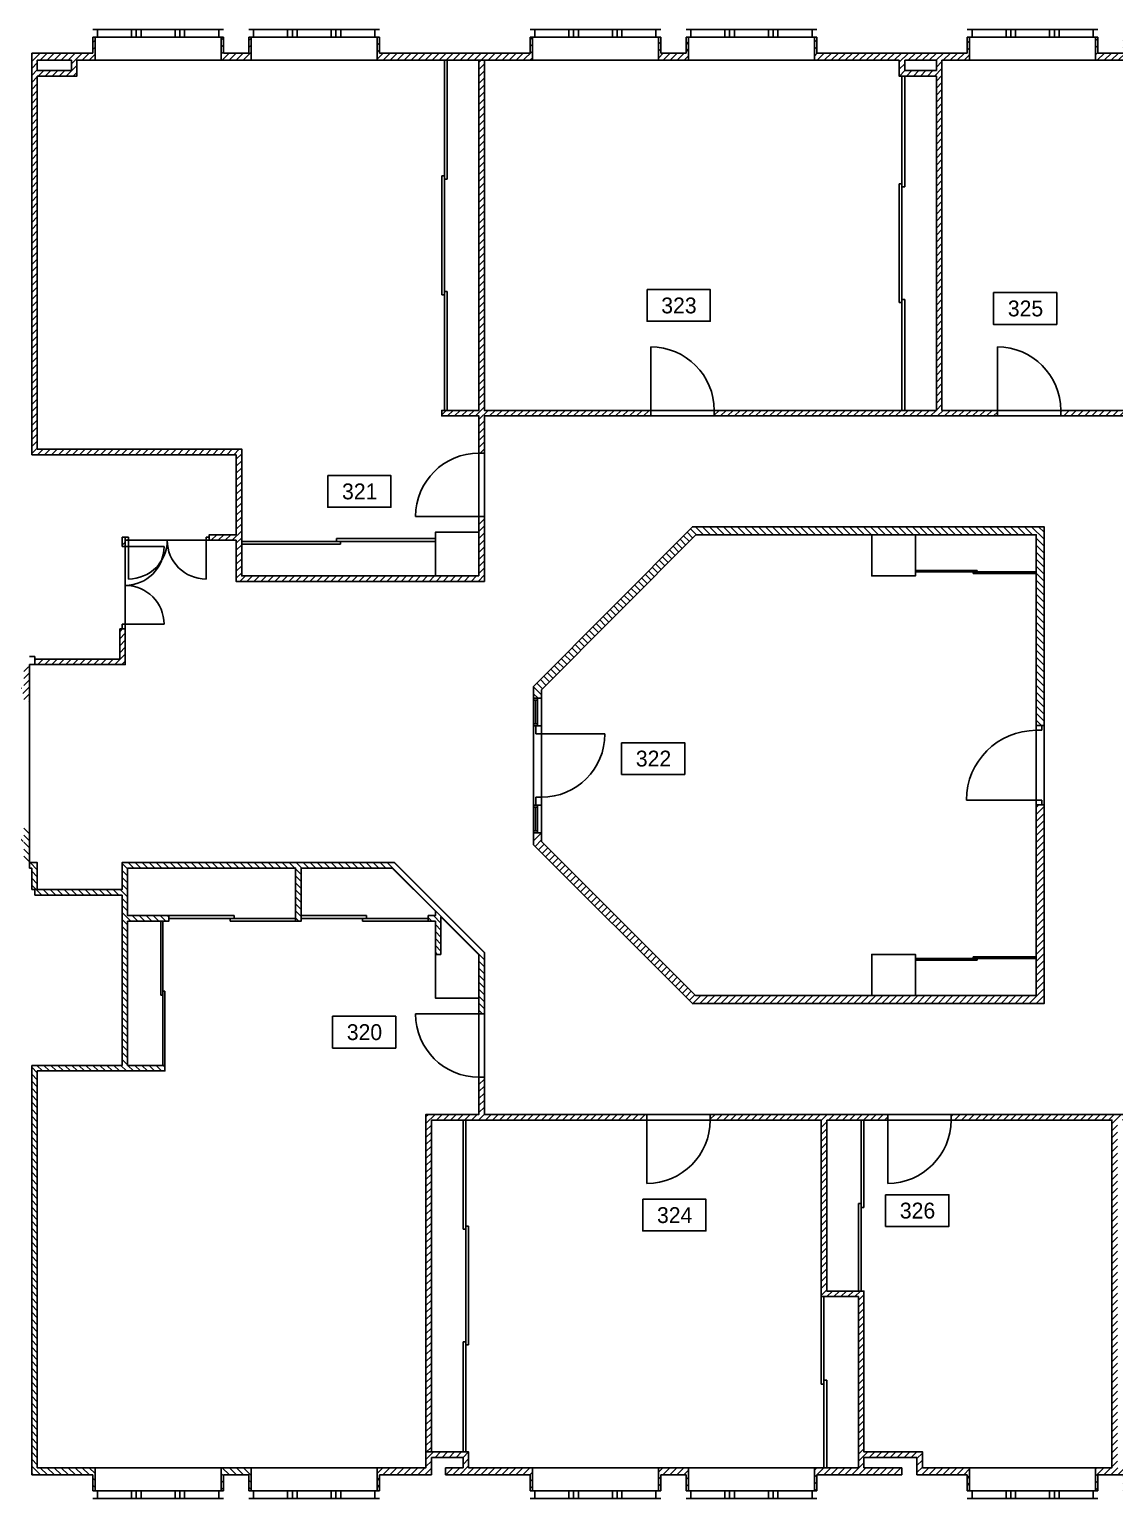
# Model space of a CAD drawing. Header units: millimetres. Extents: x 171.3 to 222.6, y 159.6 to 181.1.
# Drawn here: x 200.7 to 214.4, y 159.82 to 178.37 of the extents above; entities that cross this region are included whole.
import ezdxf

# ---------------------------------------------------------------- set-up
doc = ezdxf.new("R2010")
doc.units = ezdxf.units.MM
doc.linetypes.add('TRAIT_PLEIN', pattern=[0])
for name, color, linetype in [('CLOISONS', 2, 'Continuous'), ('HACHCLOIS', 2, 'Continuous'), ('PORTE', 3, 'Continuous'), ('SPACES', 140, 'Continuous'), ('TEXTES', 6, 'TRAIT_PLEIN'), ('VITRE', 1, 'TRAIT_PLEIN')]:
    doc.layers.add(name, color=color, linetype=linetype)
pattern_1 = [(45, (134.14798, 147.530844), (-0.044194174, 0.044194174), [])]
pattern_2 = [(135, (134.14798, 147.530844), (-0.044194174, -0.044194174), [])]

msp = doc.modelspace()

# ---------------------------------------------------------------- hatches: boundary and pattern name
at = {"layer": 'CLOISONS', "linetype": 'Continuous'}
h = msp.add_hatch(dxfattribs=at)
h.set_pattern_fill('ANSI31', color=256, scale=0.5, style=0)
h.set_pattern_definition(pattern_1)
h.paths.add_polyline_path([(214.543, 177.981), (214.543, 178.271), (214.513, 178.271), (214.513, 178.071), (214.193, 178.071), (214.193, 178.271), (214.163, 178.271), (214.163, 177.981)])
at = {"layer": 'HACHCLOIS', "linetype": 'Continuous'}
h = msp.add_hatch(dxfattribs=at)
h.set_pattern_fill('ANSI31', color=256, scale=0.5, style=0)
h.set_pattern_definition(pattern_1)
h.paths.add_polyline_path([(203.503, 177.981), (203.503, 178.271), (203.473, 178.271), (203.473, 178.071), (203.153, 178.071), (203.153, 178.271), (203.123, 178.271), (203.123, 177.981)], flags=17)
h.paths.add_polyline_path([(201.303, 177.781), (201.303, 177.981), (201.533, 177.981), (201.533, 178.271), (201.503, 178.271), (201.503, 178.071), (200.733, 178.071), (200.733, 173.001), (203.313, 173.001), (203.313, 171.991), (202.973, 171.991), (202.973, 171.921), (203.313, 171.921), (203.313, 171.401), (206.448, 171.401), (206.448, 172.221), (206.378, 172.221), (206.378, 171.471), (203.383, 171.471), (203.383, 173.071), (200.803, 173.071), (200.803, 177.781)])
h.paths.add_polyline_path([(200.803, 177.851), (200.803, 177.981), (201.233, 177.981), (201.233, 177.851)], flags=16)
h = msp.add_hatch(dxfattribs=at)
h.set_pattern_fill('ANSI31', color=256, scale=0.5, style=0)
h.set_pattern_definition(pattern_1)
h.paths.add_polyline_path([(212.223, 177.981), (212.573, 177.981), (212.573, 178.271), (212.543, 178.271), (212.543, 178.071), (210.643, 178.071), (210.643, 178.271), (210.613, 178.271), (210.613, 177.981), (211.683, 177.981), (211.683, 177.781), (212.153, 177.781), (212.153, 173.561), (209.348, 173.561), (209.348, 173.491), (212.923, 173.491), (212.923, 173.561), (212.223, 173.561)])
h.paths.add_polyline_path([(212.153, 177.851), (211.753, 177.851), (211.753, 177.981), (212.153, 177.981)], flags=16)
h.paths.add_polyline_path([(206.448, 177.981), (206.378, 177.981), (206.378, 173.561), (205.908, 173.561), (205.908, 173.491), (206.378, 173.491), (206.378, 173.021), (206.448, 173.021), (206.448, 173.491), (208.548, 173.491), (208.548, 173.561), (206.448, 173.561)])
h.paths.add_polyline_path([(207.053, 177.981), (207.053, 178.271), (207.023, 178.271), (207.023, 178.071), (205.123, 178.071), (205.123, 178.271), (205.093, 178.271), (205.093, 177.981)])
h.paths.add_polyline_path([(208.673, 178.071), (208.673, 178.271), (208.643, 178.271), (208.643, 177.981), (209.023, 177.981), (209.023, 178.271), (208.993, 178.271), (208.993, 178.071)])
h = msp.add_hatch(dxfattribs=at)
h.set_pattern_fill('ANSI31', color=256, scale=0.5, style=0)
h.set_pattern_definition(pattern_1)
h.paths.add_polyline_path([(221.313, 174.021), (219.533, 174.021), (219.533, 174.981), (219.463, 174.981), (219.463, 173.891), (219.533, 173.891), (219.533, 173.951), (222.413, 173.951), (222.413, 172.021), (222.503, 172.021), (222.503, 178.071), (219.713, 178.071), (219.713, 178.271), (219.683, 178.271), (219.683, 177.981), (220.063, 177.981), (222.413, 177.981), (222.413, 174.981), (222.213, 174.981), (222.213, 174.021)])
h.paths.add_polyline_path([(222.283, 174.021), (222.283, 174.911), (222.413, 174.911), (222.413, 174.021)], flags=16)
h.paths.add_polyline_path([(218.063, 177.981), (218.093, 177.981), (218.093, 178.271), (218.063, 178.271), (218.063, 178.071), (216.163, 178.071), (216.163, 178.271), (216.133, 178.271), (216.133, 177.981), (217.993, 177.981), (217.993, 173.561), (213.723, 173.561), (213.723, 173.491), (218.063, 173.491)])
h = msp.add_hatch(dxfattribs=at)
h.set_pattern_fill('ANSI31', color=256, scale=0.5, style=0)
h.set_pattern_definition(pattern_1)
h.paths.add_polyline_path([(201.873, 171.841), (201.913, 171.841), (201.913, 171.961), (201.873, 171.961)])
h.paths.add_polyline_path([(201.913, 171.961), (201.913, 171.921), (201.953, 171.921), (201.953, 171.961)])
h.paths.add_polyline_path([(201.913, 170.801), (201.843, 170.801), (201.843, 170.421), (200.773, 170.421), (200.773, 170.351), (201.913, 170.351)])
h.paths.add_polyline_path([(200.703, 170.321), (200.633, 170.321), (200.633, 170.056), (199.943, 170.056), (199.943, 170.451), (199.873, 170.451), (199.873, 169.986), (200.633, 169.986), (200.633, 169.886), (200.703, 169.886), (200.703, 169.986)])
h.paths.add_polyline_path([(195.543, 170.481), (195.543, 170.126), (195.093, 170.126), (195.093, 170.206), (195.063, 170.206), (195.063, 170.096), (195.573, 170.096), (195.573, 170.451), (199.943, 170.451), (199.943, 170.291), (200.153, 170.291), (200.153, 170.321), (199.973, 170.321), (199.973, 170.481)])
h.paths.add_polyline_path([(197.398, 172.481), (197.518, 172.481), (197.518, 173.231), (197.398, 173.231)])
h.paths.add_polyline_path([(197.358, 173.231), (197.233, 173.231), (197.233, 172.481), (197.358, 172.481)])
h.paths.add_polyline_path([(198.938, 172.961), (198.938, 173.111), (198.258, 173.111), (198.258, 172.961)])
h = msp.add_hatch(dxfattribs=at)
h.set_pattern_fill('ANSI31', color=256, scale=0.5, angle=90, style=0)
h.set_pattern_definition(pattern_2)
h.paths.add_polyline_path([(213.413, 171.991), (213.413, 169.581), (213.513, 169.581), (213.513, 172.091), (209.073, 172.091), (207.068, 170.076), (207.068, 169.926), (207.168, 169.926), (207.168, 170.034), (209.115, 171.991)])
h = msp.add_hatch(dxfattribs=at)
h.set_pattern_fill('ANSI31', color=256, scale=0.5, style=0)
h.set_pattern_definition(pattern_1)
h.paths.add_polyline_path([(208.498, 164.601), (208.498, 164.671), (206.448, 164.671), (206.448, 165.141), (206.378, 165.141), (206.378, 164.671), (205.708, 164.671), (205.708, 160.411), (205.778, 160.411), (205.778, 164.601)])
h.paths.add_polyline_path([(205.708, 160.411), (205.708, 160.211), (205.093, 160.211), (205.093, 159.921), (205.123, 159.921), (205.123, 160.121), (205.778, 160.121), (205.778, 160.341), (206.178, 160.341), (206.178, 160.211), (205.958, 160.211), (205.958, 160.121), (207.023, 160.121), (207.023, 159.921), (207.053, 159.921), (207.053, 160.211), (206.248, 160.211), (206.248, 160.411)])
h.paths.add_polyline_path([(208.643, 160.211), (208.643, 159.921), (208.673, 159.921), (208.673, 160.121), (208.993, 160.121), (208.993, 159.921), (209.023, 159.921), (209.023, 160.211)])
h.paths.add_polyline_path([(211.718, 160.121), (211.718, 160.211), (211.238, 160.211), (211.238, 160.341), (211.908, 160.341), (211.908, 160.121), (212.543, 160.121), (212.543, 159.921), (212.573, 159.921), (212.573, 160.211), (211.978, 160.211), (211.978, 160.411), (211.238, 160.411), (211.238, 162.441), (210.768, 162.441), (210.768, 164.601), (211.538, 164.601), (211.538, 164.671), (209.298, 164.671), (209.298, 164.601), (210.698, 164.601), (210.698, 162.371), (211.168, 162.371), (211.168, 160.211), (210.613, 160.211), (210.613, 159.921), (210.643, 159.921), (210.643, 160.121)])
h.paths.add_polyline_path([(213.513, 166.071), (213.513, 168.581), (213.413, 168.581), (213.413, 166.171), (209.114, 166.171), (207.168, 168.117), (207.168, 168.226), (207.068, 168.226), (207.068, 168.076), (209.073, 166.071)])
h = msp.add_hatch(dxfattribs=at)
h.set_pattern_fill('ANSI31', color=256, scale=0.5, angle=90, style=0)
h.set_pattern_definition(pattern_2)
h.paths.add_polyline_path([(199.943, 167.681), (199.943, 168.116), (200.633, 168.116), (200.633, 167.851), (200.703, 167.851), (200.703, 168.186), (200.703, 168.286), (200.633, 168.286), (200.633, 168.186), (199.873, 168.186), (199.873, 167.751), (197.109, 167.751), (196.078, 166.72), (196.078, 166.041), (196.148, 166.041), (196.148, 166.691), (196.548, 167.091), (196.548, 166.691), (196.618, 166.691), (196.618, 167.161), (197.138, 167.681)])
h.paths.add_polyline_path([(201.873, 167.441), (201.873, 165.291), (200.733, 165.291), (200.733, 160.121), (201.503, 160.121), (201.503, 159.921), (201.533, 159.921), (201.533, 160.211), (200.803, 160.211), (200.803, 165.221), (202.413, 165.221), (202.413, 165.291), (201.943, 165.291), (201.943, 167.111), (202.463, 167.111), (202.463, 167.181), (201.943, 167.181), (201.943, 167.781), (204.063, 167.781), (204.063, 167.111), (204.133, 167.111), (204.133, 167.781), (205.284, 167.781), (205.828, 167.237), (205.828, 167.181), (205.738, 167.181), (205.738, 167.111), (205.828, 167.111), (205.828, 166.691), (205.898, 166.691), (205.898, 167.167), (206.378, 166.687), (206.378, 165.941), (206.448, 165.941), (206.448, 166.716), (205.313, 167.851), (201.873, 167.851), (201.873, 167.511), (200.803, 167.511), (200.803, 167.851), (200.703, 167.851), (200.703, 167.781), (200.733, 167.781), (200.733, 167.511), (200.773, 167.511), (200.773, 167.441)])
h.paths.add_polyline_path([(203.123, 160.211), (203.123, 159.921), (203.153, 159.921), (203.153, 160.121), (203.473, 160.121), (203.473, 159.921), (203.503, 159.921), (203.503, 160.211)], flags=17)
h = msp.add_hatch(dxfattribs=at)
h.set_pattern_fill('ANSI31', color=256, scale=0.5, style=0)
h.set_pattern_definition(pattern_1)
h.paths.add_polyline_path([(214.368, 164.601), (214.368, 160.211), (214.163, 160.211), (214.163, 159.921), (214.193, 159.921), (214.193, 160.121), (214.513, 160.121), (214.513, 159.921), (214.543, 159.921), (214.543, 160.211), (214.438, 160.211), (214.438, 164.601), (215.038, 164.601), (215.038, 164.671), (212.338, 164.671), (212.338, 164.601)])
h.paths.add_polyline_path([(217.938, 164.601), (217.938, 160.211), (218.008, 160.211), (218.008, 164.671), (216.508, 164.671), (216.508, 165.071), (216.438, 165.071), (216.438, 164.671), (215.838, 164.671), (215.838, 164.601)])
h.paths.add_polyline_path([(216.438, 165.871), (216.508, 165.871), (216.508, 166.071), (216.438, 166.071)])

# ---------------------------------------------------------------- linework, layer by layer
at = {"layer": 'CLOISONS', "linetype": 'ByBlock'}
for p, q in [((201.503, 178.071), (201.503, 178.271)), ((201.503, 178.271), (201.533, 178.271)), ((201.533, 178.271), (201.533, 177.981)), ((203.123, 178.271), (203.123, 177.981)), ((203.123, 178.271), (203.153, 178.271)), ((203.153, 178.271), (203.153, 178.071)), ((203.473, 178.071), (203.473, 178.271)), ((203.473, 178.271), (203.503, 178.271)), ((203.503, 178.271), (203.503, 177.981)), ((205.093, 178.271), (205.093, 177.981)), ((205.093, 178.271), (205.123, 178.271)), ((205.123, 178.271), (205.123, 178.071)), ((207.023, 178.271), (207.053, 178.271)), ((207.023, 178.071), (207.023, 178.271)), ((207.053, 178.271), (207.053, 177.981)), ((208.643, 178.271), (208.643, 177.981)), ((208.643, 178.271), (208.673, 178.271)), ((208.673, 178.271), (208.673, 178.071)), ((208.993, 178.071), (208.993, 178.271)), ((208.993, 178.271), (209.023, 178.271)), ((209.023, 178.271), (209.023, 177.981)), ((210.613, 178.271), (210.613, 177.981)), ((210.613, 178.271), (210.643, 178.271)), ((210.643, 178.271), (210.643, 178.071)), ((212.543, 178.271), (212.573, 178.271)), ((212.543, 178.071), (212.543, 178.271)), ((212.573, 178.271), (212.573, 177.981)), ((214.163, 178.271), (214.163, 177.981)), ((214.163, 178.271), (214.193, 178.271)), ((214.193, 178.271), (214.193, 178.071)), ((200.733, 178.071), (200.733, 173.001)), ((200.733, 178.071), (201.503, 178.071)), ((200.803, 177.981), (200.803, 177.851)), ((200.803, 177.981), (201.233, 177.981)), ((201.233, 177.981), (201.233, 177.851)), ((201.303, 177.981), (201.533, 177.981)), ((201.303, 177.981), (201.303, 177.781)), ((201.533, 177.981), (203.123, 177.981)), ((203.123, 177.981), (203.503, 177.981)), ((203.153, 178.071), (203.473, 178.071)), ((203.503, 178.001), (203.503, 178.001)), ((203.503, 177.981), (205.093, 177.981)), ((205.093, 177.981), (207.053, 177.981)), ((205.123, 178.071), (207.023, 178.071)), ((206.378, 173.561), (206.378, 177.981)), ((206.448, 173.561), (206.448, 177.981)), ((207.053, 178.001), (207.053, 178.001)), ((207.053, 177.981), (208.643, 177.981)), ((208.643, 177.981), (209.023, 177.981)), ((208.673, 178.071), (208.993, 178.071)), ((209.023, 178.001), (209.023, 178.001)), ((209.023, 177.981), (210.613, 177.981)), ((210.613, 177.981), (211.683, 177.981)), ((210.643, 178.071), (212.543, 178.071)), ((211.683, 177.981), (211.683, 177.781)), ((211.753, 177.981), (212.153, 177.981)), ((211.753, 177.851), (211.753, 177.981)), ((212.153, 177.851), (212.153, 177.981)), ((212.223, 173.561), (212.223, 177.981)), ((212.223, 177.981), (212.573, 177.981)), ((212.573, 178.001), (212.573, 178.001)), ((212.573, 177.981), (214.163, 177.981)), ((214.163, 177.981), (214.543, 177.981)), ((214.193, 178.071), (214.513, 178.071)), ((200.803, 177.851), (201.233, 177.851)), ((200.803, 177.781), (200.803, 173.071)), ((200.803, 177.781), (201.303, 177.781)), ((211.683, 177.781), (212.153, 177.781)), ((211.753, 177.851), (212.153, 177.851)), ((212.153, 173.561), (212.153, 177.781)), ((205.908, 173.561), (206.378, 173.561)), ((205.908, 173.561), (205.908, 173.491)), ((205.908, 173.491), (206.378, 173.491)), ((206.378, 173.021), (206.378, 173.491)), ((206.448, 173.561), (208.548, 173.561)), ((206.448, 173.021), (206.448, 173.491)), ((206.448, 173.491), (208.548, 173.491)), ((209.348, 173.561), (212.153, 173.561)), ((209.348, 173.491), (209.348, 173.561)), ((209.348, 173.491), (212.923, 173.491)), ((212.223, 173.561), (212.923, 173.561)), ((213.723, 173.561), (217.993, 173.561)), ((213.723, 173.491), (213.723, 173.561)), ((213.723, 173.491), (218.063, 173.491)), ((200.733, 173.001), (203.313, 173.001)), ((200.803, 173.071), (203.383, 173.071)), ((203.313, 171.991), (203.313, 173.001)), ((203.383, 171.471), (203.383, 173.071)), ((206.378, 173.021), (206.448, 173.021)), ((206.378, 171.471), (206.378, 172.221)), ((206.448, 171.401), (206.448, 172.221)), ((201.873, 171.961), (201.913, 171.961)), ((201.873, 171.841), (201.873, 171.961)), ((201.913, 171.961), (201.953, 171.961)), ((201.913, 171.841), (201.913, 171.961)), ((201.953, 171.921), (201.953, 171.961)), ((202.933, 171.961), (202.973, 171.961)), ((202.973, 171.991), (203.313, 171.991)), ((202.973, 171.921), (202.973, 171.991)), ((207.068, 170.076), (209.073, 172.091)), ((207.168, 170.034), (209.115, 171.991)), ((209.073, 172.091), (213.513, 172.091)), ((209.115, 171.991), (213.413, 171.991)), ((213.413, 171.991), (213.413, 169.521)), ((213.513, 172.091), (213.513, 169.581)), ((201.913, 171.921), (201.953, 171.921)), ((202.933, 171.921), (203.313, 171.921)), ((203.313, 171.401), (203.313, 171.921)), ((203.383, 171.471), (206.378, 171.471)), ((203.313, 171.401), (206.448, 171.401)), ((201.873, 170.801), (201.873, 170.861)), ((201.913, 170.351), (201.913, 170.861)), ((201.843, 170.421), (201.843, 170.801)), ((201.843, 170.801), (201.913, 170.801)), ((200.773, 170.451), (200.703, 170.451)), ((200.773, 170.351), (200.703, 170.351)), ((200.773, 170.451), (200.773, 170.351)), ((200.773, 170.421), (201.843, 170.421)), ((200.773, 170.421), (200.773, 170.351)), ((200.773, 170.351), (201.913, 170.351)), ((207.068, 170.076), (207.068, 169.576)), ((207.168, 169.926), (207.068, 169.926)), ((207.118, 169.926), (207.118, 169.576)), ((207.168, 170.034), (207.168, 169.476)), ((207.118, 169.901), (207.068, 169.901)), ((207.118, 169.601), (207.068, 169.601)), ((207.168, 169.576), (207.068, 169.576)), ((207.098, 169.576), (207.098, 169.476)), ((213.413, 169.581), (213.513, 169.581)), ((213.483, 169.581), (213.483, 169.521)), ((213.413, 169.521), (213.483, 169.521)), ((207.098, 168.676), (207.098, 168.576)), ((207.168, 168.676), (207.098, 168.676)), ((207.168, 168.676), (207.168, 168.117)), ((213.413, 168.641), (213.413, 166.171)), ((213.483, 168.641), (213.483, 168.581)), ((207.068, 168.576), (207.068, 168.076)), ((207.168, 168.576), (207.068, 168.576)), ((207.118, 168.551), (207.068, 168.551)), ((207.118, 168.576), (207.118, 168.226)), ((213.413, 168.581), (213.513, 168.581)), ((213.513, 168.581), (213.513, 166.071)), ((207.118, 168.251), (207.068, 168.251)), ((207.168, 168.226), (207.068, 168.226)), ((207.068, 168.076), (209.073, 166.071)), ((207.168, 168.117), (209.114, 166.171)), ((200.703, 167.851), (200.703, 167.781)), ((200.703, 167.851), (200.803, 167.851)), ((200.703, 167.781), (200.733, 167.781)), ((200.733, 167.781), (200.733, 167.511)), ((200.803, 167.851), (200.803, 167.511)), ((201.873, 167.851), (205.313, 167.851)), ((201.873, 167.851), (201.873, 167.511)), ((201.943, 167.781), (204.063, 167.781)), ((201.943, 167.781), (201.943, 167.181)), ((204.063, 167.781), (204.063, 167.111)), ((204.133, 167.781), (205.284, 167.781)), ((204.133, 167.781), (204.133, 167.111)), ((205.284, 167.781), (205.828, 167.237)), ((205.313, 167.851), (206.448, 166.716)), ((200.733, 167.511), (200.773, 167.511)), ((200.773, 167.511), (200.773, 167.441)), ((200.803, 167.511), (201.873, 167.511)), ((200.773, 167.441), (201.873, 167.441)), ((201.873, 167.441), (201.873, 165.291)), ((202.463, 167.181), (202.463, 167.111)), ((205.738, 167.181), (205.828, 167.181)), ((205.738, 167.111), (205.738, 167.181)), ((205.828, 167.181), (205.828, 167.237)), ((205.898, 167.167), (206.378, 166.687)), ((205.898, 166.691), (205.898, 167.167)), ((201.943, 167.111), (201.943, 165.291)), ((201.943, 167.111), (202.463, 167.111)), ((205.828, 166.691), (205.828, 167.111)), ((205.828, 166.691), (205.898, 166.691)), ((206.378, 166.687), (206.378, 165.941)), ((206.448, 166.716), (206.448, 165.941)), ((209.073, 166.071), (213.513, 166.071)), ((209.114, 166.171), (213.413, 166.171)), ((200.733, 165.291), (200.733, 160.121)), ((200.733, 165.291), (201.873, 165.291)), ((201.943, 165.291), (202.413, 165.291)), ((200.803, 165.221), (200.803, 160.211)), ((200.803, 165.221), (202.413, 165.221)), ((206.378, 165.141), (206.378, 164.671)), ((206.378, 165.141), (206.448, 165.141)), ((206.448, 165.141), (206.448, 164.671)), ((205.708, 164.671), (205.708, 160.211)), ((205.708, 164.671), (206.378, 164.671)), ((205.778, 164.601), (205.778, 160.411)), ((205.778, 164.601), (208.498, 164.601)), ((206.448, 164.671), (208.498, 164.671)), ((209.298, 164.671), (211.538, 164.671)), ((209.298, 164.671), (209.298, 164.601)), ((209.298, 164.601), (210.698, 164.601)), ((210.698, 164.601), (210.698, 162.371)), ((210.768, 164.601), (210.768, 162.441)), ((210.768, 164.601), (211.538, 164.601)), ((212.338, 164.671), (215.038, 164.671)), ((212.338, 164.671), (212.338, 164.601)), ((212.338, 164.601), (214.368, 164.601)), ((214.368, 164.601), (214.368, 160.211)), ((210.698, 162.371), (211.168, 162.371)), ((210.768, 162.441), (211.238, 162.441)), ((211.168, 162.371), (211.168, 160.211)), ((211.238, 162.441), (211.238, 160.411)), ((205.708, 160.411), (206.248, 160.411)), ((205.778, 160.341), (206.178, 160.341)), ((205.778, 160.341), (205.778, 160.121)), ((206.178, 160.341), (206.178, 160.211)), ((206.248, 160.411), (206.248, 160.211)), ((211.238, 160.411), (211.978, 160.411)), ((211.238, 160.341), (211.238, 160.211)), ((211.238, 160.341), (211.908, 160.341)), ((211.908, 160.341), (211.908, 160.121)), ((211.978, 160.411), (211.978, 160.211)), ((200.733, 160.121), (201.503, 160.121)), ((200.803, 160.211), (201.533, 160.211)), ((201.503, 160.121), (201.503, 159.921)), ((201.533, 160.211), (203.123, 160.211)), ((201.533, 159.921), (201.533, 160.211)), ((203.123, 159.921), (203.123, 160.211)), ((203.123, 160.211), (203.503, 160.211)), ((203.153, 160.121), (203.473, 160.121)), ((203.153, 159.921), (203.153, 160.121)), ((203.473, 160.121), (203.473, 159.921)), ((203.503, 160.211), (205.093, 160.211)), ((203.503, 159.921), (203.503, 160.211)), ((203.503, 160.191), (203.503, 160.191)), ((205.093, 160.211), (205.708, 160.211)), ((205.093, 159.921), (205.093, 160.211)), ((205.123, 160.121), (205.778, 160.121)), ((205.123, 159.921), (205.123, 160.121)), ((205.958, 160.211), (206.178, 160.211)), ((205.958, 160.211), (205.958, 160.121)), ((205.958, 160.121), (207.023, 160.121)), ((206.248, 160.211), (207.053, 160.211)), ((207.023, 160.121), (207.023, 159.921)), ((207.053, 160.211), (208.643, 160.211)), ((207.053, 159.921), (207.053, 160.211)), ((207.053, 160.191), (207.053, 160.191)), ((208.643, 159.921), (208.643, 160.211)), ((208.643, 160.211), (209.023, 160.211)), ((208.673, 159.921), (208.673, 160.121)), ((208.673, 160.121), (208.993, 160.121)), ((208.993, 160.121), (208.993, 159.921)), ((209.023, 160.211), (210.613, 160.211)), ((209.023, 159.921), (209.023, 160.211)), ((209.023, 160.191), (209.023, 160.191)), ((210.613, 160.211), (211.168, 160.211)), ((210.613, 159.921), (210.613, 160.211)), ((210.643, 160.121), (211.718, 160.121)), ((210.643, 159.921), (210.643, 160.121)), ((211.238, 160.211), (211.718, 160.211)), ((211.718, 160.211), (211.718, 160.121)), ((211.908, 160.121), (212.543, 160.121)), ((211.978, 160.211), (212.573, 160.211)), ((212.543, 160.121), (212.543, 159.921)), ((212.573, 160.211), (214.163, 160.211)), ((212.573, 159.921), (212.573, 160.211)), ((212.573, 160.191), (212.573, 160.191)), ((214.163, 159.921), (214.163, 160.211)), ((214.163, 160.211), (214.368, 160.211)), ((214.193, 159.921), (214.193, 160.121)), ((214.193, 160.121), (214.513, 160.121)), ((201.503, 159.921), (201.533, 159.921)), ((203.123, 159.921), (203.153, 159.921)), ((203.473, 159.921), (203.503, 159.921)), ((205.093, 159.921), (205.123, 159.921)), ((207.023, 159.921), (207.053, 159.921)), ((208.643, 159.921), (208.673, 159.921)), ((208.993, 159.921), (209.023, 159.921)), ((210.613, 159.921), (210.643, 159.921)), ((212.543, 159.921), (212.573, 159.921)), ((214.163, 159.921), (214.193, 159.921))]:
    msp.add_line(p, q, dxfattribs=at)
at = {"layer": 'CLOISONS', "linetype": 'Continuous'}
for p, q in [((208.548, 173.561), (208.548, 173.491)), ((212.923, 173.561), (212.923, 173.491)), ((206.378, 172.221), (206.448, 172.221)), ((202.933, 171.961), (202.933, 171.921)), ((201.873, 171.841), (201.913, 171.841)), ((201.873, 170.861), (201.913, 170.861)), ((207.098, 169.476), (207.168, 169.476)), ((213.413, 168.641), (213.483, 168.641)), ((202.463, 167.181), (201.943, 167.181)), ((204.133, 167.111), (204.063, 167.111)), ((205.738, 167.111), (205.828, 167.111)), ((206.378, 165.941), (206.448, 165.941)), ((202.413, 165.291), (202.413, 165.221)), ((208.498, 164.671), (208.498, 164.601)), ((211.538, 164.671), (211.538, 164.601))]:
    msp.add_line(p, q, dxfattribs=at)
at = {"layer": 'PORTE', "linetype": 'ByBlock'}
for p, q in [((205.943, 173.561), (205.943, 177.981)), ((205.978, 176.481), (205.978, 177.981)), ((211.718, 173.561), (211.718, 177.781)), ((211.753, 176.381), (211.753, 177.781)), ((205.908, 175.021), (205.908, 176.521)), ((205.908, 176.521), (205.943, 176.521)), ((205.943, 176.481), (205.978, 176.481)), ((211.683, 174.921), (211.683, 176.421)), ((211.683, 176.421), (211.718, 176.421)), ((211.718, 176.381), (211.753, 176.381)), ((205.908, 175.021), (205.943, 175.021)), ((205.943, 175.061), (205.978, 175.061)), ((205.978, 173.561), (205.978, 175.061)), ((211.718, 174.961), (211.753, 174.961)), ((211.753, 173.561), (211.753, 174.961)), ((211.683, 174.921), (211.718, 174.921)), ((208.548, 173.491), (208.548, 174.361)), ((212.923, 173.491), (212.923, 174.361)), ((205.578, 172.221), (206.448, 172.221)), ((201.953, 171.961), (201.953, 171.431)), ((202.933, 171.961), (202.933, 171.431)), ((201.873, 171.841), (202.403, 171.841)), ((203.383, 171.906), (205.828, 171.906)), ((203.383, 171.871), (204.63, 171.871)), ((204.58, 171.941), (205.828, 171.941)), ((204.58, 171.906), (204.58, 171.941)), ((204.63, 171.871), (204.63, 171.906)), ((211.888, 171.541), (212.668, 171.541)), ((211.888, 171.521), (213.413, 171.521)), ((212.618, 171.521), (212.618, 171.501)), ((212.618, 171.501), (213.413, 171.501)), ((212.668, 171.541), (212.668, 171.521)), ((201.873, 170.861), (202.403, 170.861)), ((207.968, 169.476), (207.098, 169.476)), ((212.533, 168.641), (213.483, 168.641)), ((202.463, 167.181), (203.288, 167.181)), ((202.463, 167.146), (204.063, 167.146)), ((203.238, 167.146), (203.238, 167.111)), ((203.288, 167.181), (203.288, 167.146)), ((204.133, 167.181), (204.958, 167.181)), ((204.133, 167.146), (205.738, 167.146)), ((204.908, 167.146), (204.908, 167.111)), ((204.958, 167.181), (204.958, 167.146)), ((202.363, 167.111), (202.363, 166.176)), ((202.388, 167.111), (202.388, 165.291)), ((203.238, 167.111), (204.063, 167.111)), ((204.908, 167.111), (205.738, 167.111)), ((211.888, 166.641), (213.413, 166.641)), ((211.888, 166.621), (212.668, 166.621)), ((212.618, 166.661), (213.413, 166.661)), ((212.618, 166.641), (212.618, 166.661)), ((212.668, 166.621), (212.668, 166.641)), ((202.388, 166.226), (202.413, 166.226)), ((202.413, 166.226), (202.413, 165.291)), ((202.363, 166.176), (202.388, 166.176)), ((205.578, 165.941), (206.448, 165.941)), ((206.178, 163.221), (206.178, 164.601)), ((206.213, 160.411), (206.213, 164.601)), ((208.498, 164.671), (208.498, 163.801)), ((211.203, 164.601), (211.203, 162.441)), ((211.238, 164.601), (211.238, 163.496)), ((211.538, 164.671), (211.538, 163.801)), ((211.168, 163.546), (211.168, 162.441)), ((211.168, 163.546), (211.203, 163.546)), ((211.203, 163.496), (211.238, 163.496)), ((206.248, 163.261), (206.213, 163.261)), ((206.248, 161.761), (206.248, 163.261)), ((206.213, 163.221), (206.178, 163.221)), ((210.698, 162.371), (210.698, 161.266)), ((210.733, 162.371), (210.733, 160.211)), ((206.178, 160.411), (206.178, 161.801)), ((206.213, 161.801), (206.178, 161.801)), ((206.248, 161.761), (206.213, 161.761)), ((210.733, 161.266), (210.698, 161.266)), ((210.768, 161.316), (210.733, 161.316)), ((210.768, 161.316), (210.768, 160.211))]:
    msp.add_line(p, q, dxfattribs=at)
for centre, radius, start, end in [((208.548, 173.561), 0.8, 0, 90), ((212.923, 173.561), 0.8, 0, 90), ((206.378, 172.221), 0.8, 90, 180), ((201.913, 171.841), 0.49, 270, 0), ((201.953, 171.921), 0.49, 270, 0), ((202.933, 171.921), 0.49, 180, 270), ((201.913, 170.861), 0.49, 0, 90), ((207.168, 169.476), 0.8, 270, 0), ((213.413, 168.641), 0.88, 90, 180), ((206.378, 165.941), 0.8, 180, 270), ((208.498, 164.601), 0.8, 270, 0), ((211.538, 164.601), 0.8, 270, 0)]:
    msp.add_arc(centre, radius, start, end, dxfattribs=at)
at = {"layer": 'SPACES'}
for points in [[(200.803, 177.781), (201.303, 177.781), (201.303, 177.981), (206.378, 177.981), (206.378, 173.561), (205.908, 173.561), (205.908, 173.491), (206.378, 173.491), (206.378, 172.021), (205.828, 172.021), (205.828, 171.471), (203.383, 171.471), (203.383, 173.071), (200.803, 173.071), (200.803, 177.781)], [(206.448, 177.981), (211.683, 177.981), (211.683, 177.781), (212.153, 177.781), (212.153, 173.561), (206.448, 173.561), (206.448, 177.981)], [(212.223, 177.981), (217.993, 177.981), (217.993, 173.561), (212.223, 173.561), (212.223, 177.981)], [(200.703, 170.351), (201.913, 170.351), (201.913, 171.921), (203.313, 171.921), (203.313, 171.401), (206.448, 171.401), (206.448, 173.491), (218.063, 173.491)], [(207.068, 170.076), (209.073, 172.091), (213.513, 172.091), (213.513, 166.071), (209.073, 166.071), (207.068, 168.076), (207.068, 170.076)], [(207.168, 170.034), (209.115, 171.991), (211.338, 171.991), (211.338, 171.471), (211.888, 171.471), (211.888, 171.991), (213.413, 171.991), (213.413, 166.171), (211.888, 166.171), (211.888, 166.691), (211.338, 166.691), (211.338, 166.171), (209.114, 166.171), (207.168, 168.117), (207.168, 170.034)], [(216.438, 164.671), (206.448, 164.671), (206.448, 166.716), (205.313, 167.851), (201.873, 167.851), (201.873, 167.511), (200.803, 167.511), (200.803, 167.851), (200.703, 167.851), (200.703, 170.351)], [(200.803, 165.221), (202.413, 165.221), (202.413, 165.291), (201.943, 165.291), (201.943, 167.111), (202.463, 167.111), (202.463, 167.181), (201.943, 167.181), (201.943, 167.781), (204.063, 167.781), (204.063, 167.111), (204.133, 167.111), (204.133, 167.781), (205.284, 167.781), (205.828, 167.237), (205.828, 167.181), (205.738, 167.181), (205.738, 167.111), (205.828, 167.111), (205.828, 166.141), (206.378, 166.141), (206.378, 164.671), (205.708, 164.671), (205.708, 160.211), (200.803, 160.211), (200.803, 165.221)], [(205.778, 164.601), (210.698, 164.601), (210.698, 162.371), (211.168, 162.371), (211.168, 160.211), (206.248, 160.211), (206.248, 160.411), (205.778, 160.411), (205.778, 164.601)], [(210.768, 164.601), (214.368, 164.601), (214.368, 160.211), (211.978, 160.211), (211.978, 160.411), (211.238, 160.411), (211.238, 162.441), (210.768, 162.441), (210.768, 164.601)]]:
    msp.add_lwpolyline(points, dxfattribs=at)
at = {"layer": 'TEXTES'}
for points in [[(208.5, 175.086), (209.299, 175.086), (209.299, 174.685), (208.5, 174.685)], [(212.874, 175.048), (213.673, 175.048), (213.673, 174.646), (212.874, 174.646)], [(204.47, 172.738), (205.268, 172.738), (205.268, 172.337), (204.47, 172.337)], [(208.178, 169.365), (208.977, 169.365), (208.977, 168.964), (208.178, 168.964)], [(204.53, 165.911), (205.328, 165.911), (205.328, 165.509), (204.53, 165.509)], [(211.512, 163.658), (212.311, 163.658), (212.311, 163.257), (211.512, 163.257)], [(208.446, 163.601), (209.244, 163.601), (209.244, 163.2), (208.446, 163.2)]]:
    msp.add_lwpolyline(points, close=True, dxfattribs=at)
at = {"layer": 'VITRE', "linetype": 'ByBlock'}
for p, q in [((201.503, 178.371), (203.153, 178.371)), ((201.503, 178.271), (203.153, 178.271)), ((201.563, 178.271), (201.563, 178.371)), ((201.993, 178.271), (201.993, 178.371)), ((202.053, 178.271), (202.053, 178.371)), ((202.113, 178.271), (202.113, 178.371)), ((202.543, 178.271), (202.543, 178.371)), ((202.603, 178.271), (202.603, 178.371)), ((202.663, 178.271), (202.663, 178.371)), ((203.093, 178.271), (203.093, 178.371)), ((203.473, 178.371), (205.123, 178.371)), ((203.473, 178.271), (205.123, 178.271)), ((203.533, 178.271), (203.533, 178.371)), ((203.963, 178.271), (203.963, 178.371)), ((204.023, 178.271), (204.023, 178.371)), ((204.083, 178.271), (204.083, 178.371)), ((204.513, 178.271), (204.513, 178.371)), ((204.573, 178.271), (204.573, 178.371)), ((204.633, 178.271), (204.633, 178.371)), ((205.063, 178.271), (205.063, 178.371)), ((207.023, 178.371), (208.673, 178.371)), ((207.023, 178.271), (208.673, 178.271)), ((207.083, 178.271), (207.083, 178.371)), ((207.513, 178.271), (207.513, 178.371)), ((207.573, 178.271), (207.573, 178.371)), ((207.633, 178.271), (207.633, 178.371)), ((208.063, 178.271), (208.063, 178.371)), ((208.123, 178.271), (208.123, 178.371)), ((208.183, 178.271), (208.183, 178.371)), ((208.613, 178.271), (208.613, 178.371)), ((208.993, 178.371), (210.643, 178.371)), ((208.993, 178.271), (210.643, 178.271)), ((209.053, 178.271), (209.053, 178.371)), ((209.483, 178.271), (209.483, 178.371)), ((209.543, 178.271), (209.543, 178.371)), ((209.603, 178.271), (209.603, 178.371)), ((210.033, 178.271), (210.033, 178.371)), ((210.093, 178.271), (210.093, 178.371)), ((210.153, 178.271), (210.153, 178.371)), ((210.583, 178.271), (210.583, 178.371)), ((212.543, 178.371), (214.193, 178.371)), ((212.543, 178.271), (214.193, 178.271)), ((212.603, 178.271), (212.603, 178.371)), ((213.033, 178.271), (213.033, 178.371)), ((213.093, 178.271), (213.093, 178.371)), ((213.153, 178.271), (213.153, 178.371)), ((213.583, 178.271), (213.583, 178.371)), ((213.643, 178.271), (213.643, 178.371)), ((213.703, 178.271), (213.703, 178.371)), ((214.133, 178.271), (214.133, 178.371)), ((207.093, 169.901), (207.093, 169.601)), ((207.093, 168.551), (207.093, 168.251)), ((201.503, 159.921), (203.153, 159.921)), ((201.563, 159.921), (201.563, 159.821)), ((201.993, 159.921), (201.993, 159.821)), ((202.053, 159.921), (202.053, 159.821)), ((202.113, 159.921), (202.113, 159.821)), ((202.543, 159.921), (202.543, 159.821)), ((202.603, 159.921), (202.603, 159.821)), ((202.663, 159.921), (202.663, 159.821)), ((203.093, 159.921), (203.093, 159.821)), ((203.473, 159.921), (205.123, 159.921)), ((203.533, 159.921), (203.533, 159.821)), ((203.963, 159.921), (203.963, 159.821)), ((204.023, 159.921), (204.023, 159.821)), ((204.083, 159.921), (204.083, 159.821)), ((204.513, 159.921), (204.513, 159.821)), ((204.573, 159.921), (204.573, 159.821)), ((204.633, 159.921), (204.633, 159.821)), ((205.063, 159.921), (205.063, 159.821)), ((207.023, 159.921), (208.673, 159.921)), ((207.083, 159.921), (207.083, 159.821)), ((207.513, 159.921), (207.513, 159.821)), ((207.573, 159.921), (207.573, 159.821)), ((207.633, 159.921), (207.633, 159.821)), ((208.063, 159.921), (208.063, 159.821)), ((208.123, 159.921), (208.123, 159.821)), ((208.183, 159.921), (208.183, 159.821)), ((208.613, 159.921), (208.613, 159.821)), ((208.993, 159.921), (210.643, 159.921)), ((209.053, 159.921), (209.053, 159.821)), ((209.483, 159.921), (209.483, 159.821)), ((209.543, 159.921), (209.543, 159.821)), ((209.603, 159.921), (209.603, 159.821)), ((210.033, 159.921), (210.033, 159.821)), ((210.093, 159.921), (210.093, 159.821)), ((210.153, 159.921), (210.153, 159.821)), ((210.583, 159.921), (210.583, 159.821)), ((212.543, 159.921), (214.193, 159.921)), ((212.603, 159.921), (212.603, 159.821)), ((213.033, 159.921), (213.033, 159.821)), ((213.093, 159.921), (213.093, 159.821)), ((213.153, 159.921), (213.153, 159.821)), ((213.583, 159.921), (213.583, 159.821)), ((213.643, 159.921), (213.643, 159.821)), ((213.703, 159.921), (213.703, 159.821)), ((214.133, 159.921), (214.133, 159.821)), ((201.503, 159.821), (203.153, 159.821)), ((203.473, 159.821), (205.123, 159.821)), ((207.023, 159.821), (208.673, 159.821)), ((208.993, 159.821), (210.643, 159.821)), ((212.543, 159.821), (214.193, 159.821))]:
    msp.add_line(p, q, dxfattribs=at)

# ---------------------------------------------------------------- texts
at = {"layer": 'TEXTES', "char_height": 0.2, "width": 0.775, "attachment_point": 5}
for s, insert in [('323', (208.903, 174.884)), ('325', (213.278, 174.846)), ('321', (204.873, 172.536)), ('322', (208.582, 169.163)), ('320', (204.933, 165.709)), ('324', (208.849, 163.399)), ('326', (211.915, 163.456))]:
    msp.add_mtext(s, dxfattribs=dict(at, insert=insert))

doc.saveas('drawing.dxf')
